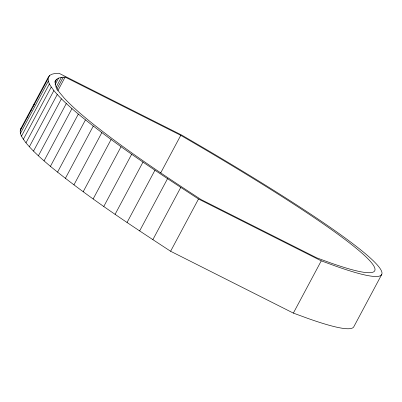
<?xml version="1.0" encoding="UTF-8"?>
<svg xmlns="http://www.w3.org/2000/svg" width="402" height="402" viewBox="0 0 402 402"><rect width="100%" height="100%" fill="white"/><g stroke="black" fill="none" stroke-linecap="round" stroke-linejoin="round"><path stroke-width="0.6" d="M381.694 274.536L353.79 326.796A411.462 31.567 28.1 0 1 307.832 318.409L293.359 313.098L170.604 251.25C129.555 224.416 88.4 197.467 50.421 166.343C41.803 159.026 33.205 151.569 25.974 142.841C23.236 138.931 18.979 134.313 20.552 129.163L48.456 76.903C50.637 73.4 55.33 73.536 58.948 73.244L181.709 135.092L206.141 149.383A411.462 31.567 28.1 0 1 335.735 266.149L321.263 260.838L198.508 198.99C157.458 172.162 116.299 145.212 78.325 114.088C69.707 106.771 61.109 99.314 53.878 90.581C51.139 86.671 46.883 82.058 48.456 76.903M55.446 80.631C53.833 87.546 60.36 93.098 64.154 98.048C72.682 107.223 82.309 115.279 92.023 123.158C126.841 150.755 163.915 175.337 201.1 199.583L316.741 257.848L329.63 262.576A403.538 30.959 28.1 0 0 202.533 148.057L180.769 135.333L65.129 77.073C61.345 77.174 56.426 77.656 54.858 81.737M27.361 117.193L27.944 116.093M30.592 111.143L31.175 110.042M33.235 106.193L34.406 103.992M49.094 76.486L49.682 75.39M20.1 131.087L48.004 78.827M20.417 133.419L48.32 81.164M21.502 136.157L49.406 83.902M23.356 139.298L51.26 87.043M54.888 82.455L56.657 79.134M55.084 84.681L58.627 78.043M25.974 142.841L53.878 90.581M56.039 87.319L61.355 77.365M56.747 89.385L63.24 77.219M57.747 90.897L65.129 77.073M29.356 146.775L57.26 94.515M33.502 151.097L61.4 98.837M38.396 155.8L66.3 103.545M44.039 160.885L71.943 108.63M50.421 166.343L78.325 114.088M57.541 172.167L85.44 119.907M65.38 178.342L93.284 126.087M73.938 184.875L101.842 132.615M83.194 191.749L111.098 139.489M93.148 198.955L121.052 146.695M103.781 206.487L131.685 154.227M115.083 214.336L142.986 162.076M127.037 222.487L154.941 170.232M160.689 172.935L180.769 135.333M139.635 230.939L167.539 178.679M152.85 239.677L180.754 187.417M170.604 251.25L198.508 198.99M293.359 313.098L321.263 260.838M20.552 129.163L21.472 128.022"/></g></svg>
